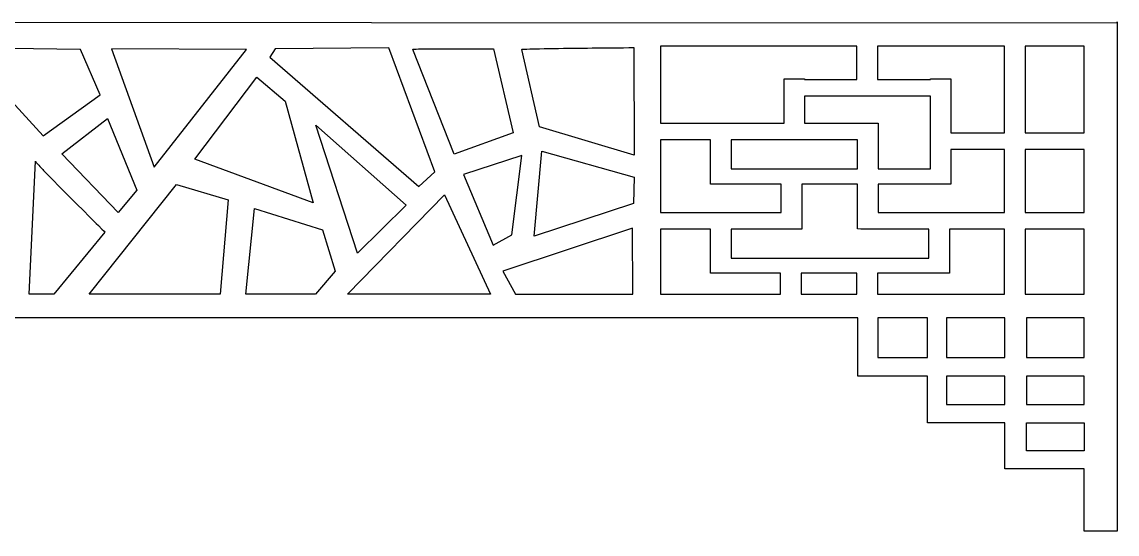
# Model space of a CAD drawing. Header units: centimetres. Extents: x -4.81 to 4.81, y -1.1 to 1.1.
# Drawn here: x 0.101 to 4.808, y -1.101 to 1.101 of the extents above; entities that cross this region are included whole.
import ezdxf

# ---------------------------------------------------------------- set-up
doc = ezdxf.new("R2010")
doc.units = ezdxf.units.CM
doc.header["$MEASUREMENT"] = 0
doc.layers.add('Layer 1', color=7, linetype='Continuous')

msp = doc.modelspace()

# ---------------------------------------------------------------- linework, layer by layer
at = {"layer": 'Layer 1', "color": 242}
for points, knots in [([(3.69401, -0.1714), (3.69401, -0.1714), (3.69401, -0.42175), (3.69401, -0.42175), (3.69401, -0.42175), (3.69401, -0.42175), (3.99359, -0.42175), (3.99359, -0.42175), (3.99359, -0.42175), (3.99359, -0.42175), (3.99359, -0.62242), (3.99359, -0.62242), (3.99359, -0.62242), (3.99359, -0.62242), (4.32596, -0.62242), (4.32596, -0.62242), (4.32596, -0.62242), (4.32596, -0.62242), (4.32596, -0.82022), (4.32596, -0.82022), (4.32596, -0.82022), (4.32596, -0.82022), (4.66597, -0.82022), (4.66597, -0.82022), (4.66597, -0.82022), (4.66597, -0.82022), (4.66597, -1.08805), (4.66597, -1.08805), (4.66597, -1.08805), (4.66597, -1.08805), (4.80778, -1.08805), (4.80778, -1.08805), (4.80778, -1.08805), (4.80778, -1.08805), (4.80778, -0.1714), (4.80778, -0.1714), (4.80778, -0.1714), (4.80778, -0.1714), (4.80778, -0.09578), (4.80778, -0.09578), (4.80778, -0.09578), (4.80778, -0.09578), (4.80778, 0.99654), (4.80778, 0.99654), (4.80778, 0.99654), (4.80778, 0.99654), (4.80778, 1.10108), (4.80778, 1.10108), (4.80778, 1.10108), (4.80778, 1.10108), (4.80778, 1.09635), (4.80778, 1.09635), (4.80778, 1.09635), (4.80778, 1.09635), (-4.80777, 1.10108), (-4.80777, 1.10108), (-4.80777, 1.10108), (-4.80777, 1.10108), (-4.80777, 0.99654), (-4.80777, 0.99654), (-4.80777, 0.99654), (-4.80777, 0.99654), (-4.80777, -0.09578), (-4.80777, -0.09578), (-4.80777, -0.09578), (-4.80777, -0.09578), (-4.80777, -0.1714), (-4.80777, -0.1714), (-4.80777, -0.1714), (-4.80777, -0.1714), (-4.80777, -1.10108), (-4.80777, -1.10108), (-4.80777, -1.10108), (-4.80777, -1.10108), (-4.66596, -1.10108), (-4.66596, -1.10108), (-4.66596, -1.10108), (-4.66596, -1.10108), (-4.66596, -0.82214), (-4.66596, -0.82214), (-4.66596, -0.82214), (-4.66596, -0.82214), (-4.32277, -0.82214), (-4.32277, -0.82214), (-4.32277, -0.82214), (-4.32277, -0.82214), (-4.32277, -0.62434), (-4.32277, -0.62434), (-4.32277, -0.62434), (-4.32277, -0.62434), (-3.99358, -0.62434), (-3.99358, -0.62434), (-3.99358, -0.62434), (-3.99358, -0.62434), (-3.99358, -0.41162), (-3.99358, -0.41162), (-3.99358, -0.41162), (-3.99358, -0.41162), (-3.68749, -0.41162), (-3.68749, -0.41162), (-3.68749, -0.41162), (-3.68749, -0.41162), (-3.68749, -0.1714), (-3.68749, -0.1714), (-3.68749, -0.1714), (-3.68749, -0.1714), (3.69401, -0.1714), (3.69401, -0.1714), (3.69401, -0.1714), (3.69401, -0.1714), (3.69401, -0.1714), (3.69401, -0.1714)], [0, 0, 0, 0, 0.0344828, 0.0344828, 0.0344828, 0.0344828, 0.0689655, 0.0689655, 0.0689655, 0.0689655, 0.1034483, 0.1034483, 0.1034483, 0.1034483, 0.137931, 0.137931, 0.137931, 0.137931, 0.1724138, 0.1724138, 0.1724138, 0.1724138, 0.2068966, 0.2068966, 0.2068966, 0.2068966, 0.2413793, 0.2413793, 0.2413793, 0.2413793, 0.2758621, 0.2758621, 0.2758621, 0.2758621, 0.3103448, 0.3103448, 0.3103448, 0.3103448, 0.3448276, 0.3448276, 0.3448276, 0.3448276, 0.3793103, 0.3793103, 0.3793103, 0.3793103, 0.4137931, 0.4137931, 0.4137931, 0.4137931, 0.4482759, 0.4482759, 0.4482759, 0.4482759, 0.4827586, 0.4827586, 0.4827586, 0.4827586, 0.5172414, 0.5172414, 0.5172414, 0.5172414, 0.5517241, 0.5517241, 0.5517241, 0.5517241, 0.5862069, 0.5862069, 0.5862069, 0.5862069, 0.6206897, 0.6206897, 0.6206897, 0.6206897, 0.6551724, 0.6551724, 0.6551724, 0.6551724, 0.6896552, 0.6896552, 0.6896552, 0.6896552, 0.7241379, 0.7241379, 0.7241379, 0.7241379, 0.7586207, 0.7586207, 0.7586207, 0.7586207, 0.7931034, 0.7931034, 0.7931034, 0.7931034, 0.8275862, 0.8275862, 0.8275862, 0.8275862, 0.862069, 0.862069, 0.862069, 0.862069, 0.8965517, 0.8965517, 0.8965517, 0.8965517, 0.9310345, 0.9310345, 0.9310345, 0.9310345, 1, 1, 1, 1]), ([(-0.15469, 0.98895), (-0.15469, 0.98895), (0.3532, 0.98245), (0.3532, 0.98245), (0.3532, 0.98245), (0.3532, 0.98245), (0.43752, 0.78809), (0.43752, 0.78809), (0.43752, 0.78809), (0.43752, 0.78809), (0.19264, 0.61177), (0.19264, 0.61177), (0.19264, 0.61177), (0.19264, 0.61177), (-0.15469, 0.98895), (-0.15469, 0.98895)], [0, 0, 0, 0, 0.2, 0.2, 0.2, 0.2, 0.4, 0.4, 0.4, 0.4, 0.6, 0.6, 0.6, 0.6, 1, 1, 1, 1]), ([(1.1902, 0.98555), (1.1902, 0.98555), (1.67741, 0.98895), (1.67741, 0.98895), (1.67741, 0.98895), (1.67741, 0.98895), (1.87605, 0.45609), (1.87605, 0.45609), (1.87605, 0.45609), (1.87605, 0.45609), (1.80726, 0.39275), (1.80726, 0.39275), (1.80726, 0.39275), (1.80726, 0.39275), (1.16679, 0.9495), (1.16679, 0.9495), (1.16679, 0.9495), (1.16679, 0.9495), (1.1902, 0.98555), (1.1902, 0.98555)], [0, 0, 0, 0, 0.1666667, 0.1666667, 0.1666667, 0.1666667, 0.3333333, 0.3333333, 0.3333333, 0.3333333, 0.5, 0.5, 0.5, 0.5, 0.6666667, 0.6666667, 0.6666667, 0.6666667, 1, 1, 1, 1]), ([(2.25026, 0.98297), (2.25026, 0.98297), (2.32511, 0.65057), (2.32511, 0.65057), (2.32511, 0.65057), (2.32511, 0.65057), (2.73191, 0.52811), (2.73191, 0.52811), (2.73191, 0.52811), (2.73191, 0.52811), (2.73043, 0.99056), (2.73043, 0.99056), (2.73043, 0.99056), (2.73043, 0.99056), (2.70976, 0.99041), (2.70976, 0.99041), (2.70976, 0.99041), (2.70976, 0.99041), (2.68603, 0.99023), (2.68603, 0.99023), (2.68603, 0.99023), (2.68603, 0.99023), (2.65526, 0.98998), (2.65526, 0.98998), (2.65526, 0.98998), (2.60017, 0.98953), (2.54508, 0.989), (2.48998, 0.98838), (2.48998, 0.98838), (2.43495, 0.98775), (2.37991, 0.98695), (2.32488, 0.98597), (2.32488, 0.98597), (2.30679, 0.9856), (2.2887, 0.98512), (2.27061, 0.98453), (2.27061, 0.98453), (2.26557, 0.98434), (2.26053, 0.98408), (2.25549, 0.98376), (2.25549, 0.98376), (2.25483, 0.98372), (2.25418, 0.98366), (2.25352, 0.98361), (2.25352, 0.98361), (2.25286, 0.98355), (2.25221, 0.98347), (2.25155, 0.98337), (2.25155, 0.98337), (2.25155, 0.98337), (2.25057, 0.98318), (2.25057, 0.98318), (2.25057, 0.98318), (2.25057, 0.98318), (2.25026, 0.98297), (2.25026, 0.98297)], [0, 0, 0, 0, 0.0666667, 0.0666667, 0.0666667, 0.0666667, 0.1333333, 0.1333333, 0.1333333, 0.1333333, 0.2, 0.2, 0.2, 0.2, 0.2666667, 0.2666667, 0.2666667, 0.2666667, 0.3333333, 0.3333333, 0.3333333, 0.3333333, 0.4, 0.4, 0.4, 0.4, 0.4666667, 0.4666667, 0.4666667, 0.4666667, 0.5333333, 0.5333333, 0.5333333, 0.5333333, 0.6, 0.6, 0.6, 0.6, 0.6666667, 0.6666667, 0.6666667, 0.6666667, 0.7333333, 0.7333333, 0.7333333, 0.7333333, 0.8, 0.8, 0.8, 0.8, 0.8666667, 0.8666667, 0.8666667, 0.8666667, 1, 1, 1, 1]), ([(3.68942, 0.99654), (3.68942, 0.99654), (3.68942, 0.85326), (3.68942, 0.85326), (3.68942, 0.85326), (3.68942, 0.85326), (3.46457, 0.85326), (3.46457, 0.85326), (3.46457, 0.85326), (3.46457, 0.85326), (3.46457, 0.85647), (3.46457, 0.85647), (3.46457, 0.85647), (3.46457, 0.85647), (3.37645, 0.85647), (3.37645, 0.85647), (3.37645, 0.85647), (3.37645, 0.85647), (3.37645, 0.66573), (3.37645, 0.66573), (3.37645, 0.66573), (3.37645, 0.66573), (2.8451, 0.66573), (2.8451, 0.66573), (2.8451, 0.66573), (2.8451, 0.66573), (2.8451, 0.99654), (2.8451, 0.99654), (2.8451, 0.99654), (2.8451, 0.99654), (3.68942, 0.99654), (3.68942, 0.99654)], [0, 0, 0, 0, 0.1111111, 0.1111111, 0.1111111, 0.1111111, 0.2222222, 0.2222222, 0.2222222, 0.2222222, 0.3333333, 0.3333333, 0.3333333, 0.3333333, 0.4444444, 0.4444444, 0.4444444, 0.4444444, 0.5555556, 0.5555556, 0.5555556, 0.5555556, 0.6666667, 0.6666667, 0.6666667, 0.6666667, 0.7777778, 0.7777778, 0.7777778, 0.7777778, 1, 1, 1, 1]), ([(4.32449, 0.99654), (4.32449, 0.99654), (4.32449, 0.62345), (4.32449, 0.62345), (4.32449, 0.62345), (4.32449, 0.62345), (4.09355, 0.62345), (4.09355, 0.62345), (4.09355, 0.62345), (4.09355, 0.62345), (4.09355, 0.85631), (4.09355, 0.85631), (4.09355, 0.85631), (4.09355, 0.85631), (4.00543, 0.85631), (4.00543, 0.85631), (4.00543, 0.85631), (4.00543, 0.85631), (4.00543, 0.85326), (4.00543, 0.85326), (4.00543, 0.85326), (4.00543, 0.85326), (3.77754, 0.85326), (3.77754, 0.85326), (3.77754, 0.85326), (3.77754, 0.85326), (3.77754, 0.99654), (3.77754, 0.99654), (3.77754, 0.99654), (3.77754, 0.99654), (3.79369, 0.99654), (3.79369, 0.99654), (3.79369, 0.99654), (3.79369, 0.99654), (4.32109, 0.99654), (4.32109, 0.99654), (4.32109, 0.99654), (4.32109, 0.99654), (4.32449, 0.99654), (4.32449, 0.99654)], [0, 0, 0, 0, 0.0909091, 0.0909091, 0.0909091, 0.0909091, 0.1818182, 0.1818182, 0.1818182, 0.1818182, 0.2727273, 0.2727273, 0.2727273, 0.2727273, 0.3636364, 0.3636364, 0.3636364, 0.3636364, 0.4545455, 0.4545455, 0.4545455, 0.4545455, 0.5454545, 0.5454545, 0.5454545, 0.5454545, 0.6363636, 0.6363636, 0.6363636, 0.6363636, 0.7272727, 0.7272727, 0.7272727, 0.7272727, 0.8181818, 0.8181818, 0.8181818, 0.8181818, 1, 1, 1, 1]), ([(4.66597, 0.62345), (4.66597, 0.62345), (4.4126, 0.62345), (4.4126, 0.62345), (4.4126, 0.62345), (4.4126, 0.62345), (4.4126, 0.99654), (4.4126, 0.99654), (4.4126, 0.99654), (4.4126, 0.99654), (4.66597, 0.99654), (4.66597, 0.99654), (4.66597, 0.99654), (4.66597, 0.99654), (4.66597, 0.62345), (4.66597, 0.62345)], [0, 0, 0, 0, 0.2, 0.2, 0.2, 0.2, 0.4, 0.4, 0.4, 0.4, 0.6, 0.6, 0.6, 0.6, 1, 1, 1, 1]), ([(0.48654, 0.98555), (0.48654, 0.98555), (1.06671, 0.98215), (1.06671, 0.98215), (1.06671, 0.98215), (1.06671, 0.98215), (0.66975, 0.4766), (0.66975, 0.4766), (0.66975, 0.4766), (0.66975, 0.4766), (0.48654, 0.98555), (0.48654, 0.98555)], [0, 0, 0, 0, 0.25, 0.25, 0.25, 0.25, 0.5, 0.5, 0.5, 0.5, 1, 1, 1, 1]), ([(1.78182, 0.98297), (1.78182, 0.98297), (1.95918, 0.53249), (1.95918, 0.53249), (1.95918, 0.53249), (1.95918, 0.53249), (2.21228, 0.62433), (2.21228, 0.62433), (2.21228, 0.62433), (2.21228, 0.62433), (2.12744, 0.98516), (2.12744, 0.98516), (2.12744, 0.98516), (2.12744, 0.98516), (2.11252, 0.98525), (2.11252, 0.98525), (2.11252, 0.98525), (2.11252, 0.98525), (2.09539, 0.98534), (2.09539, 0.98534), (2.09539, 0.98534), (2.09539, 0.98534), (2.07319, 0.98544), (2.07319, 0.98544), (2.07319, 0.98544), (2.03345, 0.98562), (1.99371, 0.98572), (1.95397, 0.98574), (1.95397, 0.98574), (1.91434, 0.98574), (1.87471, 0.98556), (1.83508, 0.98519), (1.83508, 0.98519), (1.82211, 0.98503), (1.80913, 0.98474), (1.79617, 0.98434), (1.79617, 0.98434), (1.79391, 0.98426), (1.79165, 0.98419), (1.78939, 0.98414), (1.78939, 0.98414), (1.78713, 0.98409), (1.78487, 0.98383), (1.78266, 0.98337), (1.78266, 0.98337), (1.78266, 0.98337), (1.78182, 0.98297), (1.78182, 0.98297)], [0, 0, 0, 0, 0.0769231, 0.0769231, 0.0769231, 0.0769231, 0.1538462, 0.1538462, 0.1538462, 0.1538462, 0.2307692, 0.2307692, 0.2307692, 0.2307692, 0.3076923, 0.3076923, 0.3076923, 0.3076923, 0.3846154, 0.3846154, 0.3846154, 0.3846154, 0.4615385, 0.4615385, 0.4615385, 0.4615385, 0.5384615, 0.5384615, 0.5384615, 0.5384615, 0.6153846, 0.6153846, 0.6153846, 0.6153846, 0.6923077, 0.6923077, 0.6923077, 0.6923077, 0.7692308, 0.7692308, 0.7692308, 0.7692308, 0.8461538, 0.8461538, 0.8461538, 0.8461538, 1, 1, 1, 1]), ([(1.11048, 0.86313), (1.11048, 0.86313), (0.84499, 0.51121), (0.84499, 0.51121), (0.84499, 0.51121), (0.84499, 0.51121), (1.35298, 0.32324), (1.35298, 0.32324), (1.35298, 0.32324), (1.35298, 0.32324), (1.23219, 0.76047), (1.23219, 0.76047), (1.23219, 0.76047), (1.23219, 0.76047), (1.11048, 0.86313), (1.11048, 0.86313)], [0, 0, 0, 0, 0.2, 0.2, 0.2, 0.2, 0.4, 0.4, 0.4, 0.4, 0.6, 0.6, 0.6, 0.6, 1, 1, 1, 1]), ([(3.78058, 0.63675), (3.78058, 0.63675), (3.78095, 0.66595), (3.78095, 0.66595), (3.78095, 0.66595), (3.78095, 0.66595), (3.77254, 0.66573), (3.77254, 0.66573), (3.77254, 0.66573), (3.77254, 0.66573), (3.46457, 0.66573), (3.46457, 0.66573), (3.46457, 0.66573), (3.46457, 0.66573), (3.46457, 0.78178), (3.46457, 0.78178), (3.46457, 0.78178), (3.46457, 0.78178), (4.00543, 0.78178), (4.00543, 0.78178), (4.00543, 0.78178), (4.00543, 0.78178), (4.00543, 0.47), (4.00543, 0.47), (4.00543, 0.47), (4.00543, 0.47), (3.78058, 0.47), (3.78058, 0.47), (3.78058, 0.47), (3.78058, 0.47), (3.78058, 0.63675), (3.78058, 0.63675)], [0, 0, 0, 0, 0.1111111, 0.1111111, 0.1111111, 0.1111111, 0.2222222, 0.2222222, 0.2222222, 0.2222222, 0.3333333, 0.3333333, 0.3333333, 0.3333333, 0.4444444, 0.4444444, 0.4444444, 0.4444444, 0.5555556, 0.5555556, 0.5555556, 0.5555556, 0.6666667, 0.6666667, 0.6666667, 0.6666667, 0.7777778, 0.7777778, 0.7777778, 0.7777778, 1, 1, 1, 1]), ([(0.46847, 0.6852), (0.46847, 0.6852), (0.2722, 0.53447), (0.2722, 0.53447), (0.2722, 0.53447), (0.2722, 0.53447), (0.51478, 0.28109), (0.51478, 0.28109), (0.51478, 0.28109), (0.51478, 0.28109), (0.59443, 0.37806), (0.59443, 0.37806), (0.59443, 0.37806), (0.59443, 0.37806), (0.46847, 0.6852), (0.46847, 0.6852)], [0, 0, 0, 0, 0.2, 0.2, 0.2, 0.2, 0.4, 0.4, 0.4, 0.4, 0.6, 0.6, 0.6, 0.6, 1, 1, 1, 1]), ([(1.36463, 0.65714), (1.36463, 0.65714), (1.54394, 0.10606), (1.54394, 0.10606), (1.54394, 0.10606), (1.54394, 0.10606), (1.75275, 0.3138), (1.75275, 0.3138), (1.75275, 0.3138), (1.75275, 0.3138), (1.36463, 0.65714), (1.36463, 0.65714)], [0, 0, 0, 0, 0.25, 0.25, 0.25, 0.25, 0.5, 0.5, 0.5, 0.5, 1, 1, 1, 1]), ([(2.8451, 0.59425), (2.8451, 0.59425), (3.06044, 0.59425), (3.06044, 0.59425), (3.06044, 0.59425), (3.06044, 0.59425), (3.06044, 0.40304), (3.06044, 0.40304), (3.06044, 0.40304), (3.06044, 0.40304), (3.14856, 0.40304), (3.14856, 0.40304), (3.14856, 0.40304), (3.14856, 0.40304), (3.3643, 0.40304), (3.3643, 0.40304), (3.3643, 0.40304), (3.3643, 0.40304), (3.3643, 0.28156), (3.3643, 0.28156), (3.3643, 0.28156), (3.3643, 0.28156), (2.8451, 0.28156), (2.8451, 0.28156), (2.8451, 0.28156), (2.8451, 0.28156), (2.8451, 0.59425), (2.8451, 0.59425)], [0, 0, 0, 0, 0.125, 0.125, 0.125, 0.125, 0.25, 0.25, 0.25, 0.25, 0.375, 0.375, 0.375, 0.375, 0.5, 0.5, 0.5, 0.5, 0.625, 0.625, 0.625, 0.625, 0.75, 0.75, 0.75, 0.75, 1, 1, 1, 1]), ([(3.69246, 0.59425), (3.69246, 0.59425), (3.69246, 0.47), (3.69246, 0.47), (3.69246, 0.47), (3.69246, 0.47), (3.14856, 0.47), (3.14856, 0.47), (3.14856, 0.47), (3.14856, 0.47), (3.14856, 0.59425), (3.14856, 0.59425), (3.14856, 0.59425), (3.14856, 0.59425), (3.69246, 0.59425), (3.69246, 0.59425)], [0, 0, 0, 0, 0.2, 0.2, 0.2, 0.2, 0.4, 0.4, 0.4, 0.4, 0.6, 0.6, 0.6, 0.6, 1, 1, 1, 1]), ([(1.9984, 0.44501), (1.9984, 0.44501), (2.24957, 0.5268), (2.24957, 0.5268), (2.24957, 0.5268), (2.24957, 0.5268), (2.20721, 0.18598), (2.20721, 0.18598), (2.20721, 0.18598), (2.20721, 0.18598), (2.12579, 0.14133), (2.12579, 0.14133), (2.12579, 0.14133), (2.12579, 0.14133), (1.9984, 0.44501), (1.9984, 0.44501)], [0, 0, 0, 0, 0.2, 0.2, 0.2, 0.2, 0.4, 0.4, 0.4, 0.4, 0.6, 0.6, 0.6, 0.6, 1, 1, 1, 1]), ([(2.33508, 0.54561), (2.33508, 0.54561), (2.30265, 0.18003), (2.30265, 0.18003), (2.30265, 0.18003), (2.30265, 0.18003), (2.72993, 0.32036), (2.72993, 0.32036), (2.72993, 0.32036), (2.72993, 0.32036), (2.73196, 0.43408), (2.73196, 0.43408), (2.73196, 0.43408), (2.73196, 0.43408), (2.33508, 0.54561), (2.33508, 0.54561)], [0, 0, 0, 0, 0.2, 0.2, 0.2, 0.2, 0.4, 0.4, 0.4, 0.4, 0.6, 0.6, 0.6, 0.6, 1, 1, 1, 1]), ([(3.78058, 0.40304), (3.78058, 0.40304), (4.00543, 0.40304), (4.00543, 0.40304), (4.00543, 0.40304), (4.00543, 0.40304), (4.09355, 0.40304), (4.09355, 0.40304), (4.09355, 0.40304), (4.09355, 0.40304), (4.09355, 0.55197), (4.09355, 0.55197), (4.09355, 0.55197), (4.09355, 0.55197), (4.32449, 0.55197), (4.32449, 0.55197), (4.32449, 0.55197), (4.32449, 0.55197), (4.32449, 0.28156), (4.32449, 0.28156), (4.32449, 0.28156), (4.32449, 0.28156), (3.78058, 0.28156), (3.78058, 0.28156), (3.78058, 0.28156), (3.78058, 0.28156), (3.78058, 0.40304), (3.78058, 0.40304)], [0, 0, 0, 0, 0.125, 0.125, 0.125, 0.125, 0.25, 0.25, 0.25, 0.25, 0.375, 0.375, 0.375, 0.375, 0.5, 0.5, 0.5, 0.5, 0.625, 0.625, 0.625, 0.625, 0.75, 0.75, 0.75, 0.75, 1, 1, 1, 1]), ([(4.66597, 0.28156), (4.66597, 0.28156), (4.4126, 0.28156), (4.4126, 0.28156), (4.4126, 0.28156), (4.4126, 0.28156), (4.4126, 0.55197), (4.4126, 0.55197), (4.4126, 0.55197), (4.4126, 0.55197), (4.66597, 0.55197), (4.66597, 0.55197), (4.66597, 0.55197), (4.66597, 0.55197), (4.66597, 0.28156), (4.66597, 0.28156)], [0, 0, 0, 0, 0.2, 0.2, 0.2, 0.2, 0.4, 0.4, 0.4, 0.4, 0.6, 0.6, 0.6, 0.6, 1, 1, 1, 1]), ([(0.15933, 0.50291), (0.15933, 0.50291), (0.13254, -0.06997), (0.13254, -0.06997), (0.13254, -0.06997), (0.13254, -0.06997), (0.23871, -0.06997), (0.23871, -0.06997), (0.23871, -0.06997), (0.23871, -0.06997), (0.45804, 0.19755), (0.45804, 0.19755), (0.45804, 0.19755), (0.45804, 0.19755), (0.4546, 0.20095), (0.4546, 0.20095), (0.4546, 0.20095), (0.4546, 0.20095), (0.4449, 0.21054), (0.4449, 0.21054), (0.4449, 0.21054), (0.4449, 0.21054), (0.42982, 0.22546), (0.42982, 0.22546), (0.42982, 0.22546), (0.42982, 0.22546), (0.42056, 0.23463), (0.42056, 0.23463), (0.42056, 0.23463), (0.42056, 0.23463), (0.4103, 0.2448), (0.4103, 0.2448), (0.4103, 0.2448), (0.37536, 0.27942), (0.34054, 0.31416), (0.30583, 0.34901), (0.30583, 0.34901), (0.27126, 0.38372), (0.23691, 0.41866), (0.20279, 0.45382), (0.20279, 0.45382), (0.1917, 0.46536), (0.18077, 0.47704), (0.16998, 0.48885), (0.16998, 0.48885), (0.16804, 0.49103), (0.16603, 0.49314), (0.16394, 0.49518), (0.16394, 0.49518), (0.16184, 0.49724), (0.16021, 0.49975), (0.15917, 0.50252), (0.15917, 0.50252), (0.15911, 0.50267), (0.15919, 0.50284), (0.15933, 0.50291)], [0, 0, 0, 0, 0.0666667, 0.0666667, 0.0666667, 0.0666667, 0.1333333, 0.1333333, 0.1333333, 0.1333333, 0.2, 0.2, 0.2, 0.2, 0.2666667, 0.2666667, 0.2666667, 0.2666667, 0.3333333, 0.3333333, 0.3333333, 0.3333333, 0.4, 0.4, 0.4, 0.4, 0.4666667, 0.4666667, 0.4666667, 0.4666667, 0.5333333, 0.5333333, 0.5333333, 0.5333333, 0.6, 0.6, 0.6, 0.6, 0.6666667, 0.6666667, 0.6666667, 0.6666667, 0.7333333, 0.7333333, 0.7333333, 0.7333333, 0.8, 0.8, 0.8, 0.8, 0.8666667, 0.8666667, 0.8666667, 0.8666667, 1, 1, 1, 1]), ([(0.76607, 0.40138), (0.76607, 0.40138), (0.38948, -0.06997), (0.38948, -0.06997), (0.38948, -0.06997), (0.38948, -0.06997), (0.95264, -0.06997), (0.95264, -0.06997), (0.95264, -0.06997), (0.95264, -0.06997), (0.98807, 0.33592), (0.98807, 0.33592), (0.98807, 0.33592), (0.98807, 0.33592), (0.76607, 0.40138), (0.76607, 0.40138)], [0, 0, 0, 0, 0.2, 0.2, 0.2, 0.2, 0.4, 0.4, 0.4, 0.4, 0.6, 0.6, 0.6, 0.6, 1, 1, 1, 1]), ([(3.14856, 0.21009), (3.14856, 0.21009), (3.43714, 0.21009), (3.43714, 0.21009), (3.43714, 0.21009), (3.43714, 0.21009), (3.45278, 0.20977), (3.45278, 0.20977), (3.45278, 0.20977), (3.45278, 0.20977), (3.45242, 0.22516), (3.45242, 0.22516), (3.45242, 0.22516), (3.45242, 0.22516), (3.45242, 0.40304), (3.45242, 0.40304), (3.45242, 0.40304), (3.45242, 0.40304), (3.69246, 0.40304), (3.69246, 0.40304), (3.69246, 0.40304), (3.69246, 0.40304), (3.69246, 0.22516), (3.69246, 0.22516), (3.69246, 0.22516), (3.69246, 0.22516), (3.69231, 0.21068), (3.69231, 0.21068), (3.69231, 0.21068), (3.69231, 0.21068), (3.70682, 0.21009), (3.70682, 0.21009), (3.70682, 0.21009), (3.70682, 0.21009), (3.99873, 0.21009), (3.99873, 0.21009), (3.99873, 0.21009), (3.99873, 0.21009), (3.99873, 0.08487), (3.99873, 0.08487), (3.99873, 0.08487), (3.99873, 0.08487), (3.14856, 0.08487), (3.14856, 0.08487), (3.14856, 0.08487), (3.14856, 0.08487), (3.14856, 0.21009), (3.14856, 0.21009)], [0, 0, 0, 0, 0.0769231, 0.0769231, 0.0769231, 0.0769231, 0.1538462, 0.1538462, 0.1538462, 0.1538462, 0.2307692, 0.2307692, 0.2307692, 0.2307692, 0.3076923, 0.3076923, 0.3076923, 0.3076923, 0.3846154, 0.3846154, 0.3846154, 0.3846154, 0.4615385, 0.4615385, 0.4615385, 0.4615385, 0.5384615, 0.5384615, 0.5384615, 0.5384615, 0.6153846, 0.6153846, 0.6153846, 0.6153846, 0.6923077, 0.6923077, 0.6923077, 0.6923077, 0.7692308, 0.7692308, 0.7692308, 0.7692308, 0.8461538, 0.8461538, 0.8461538, 0.8461538, 1, 1, 1, 1]), ([(1.91733, 0.35754), (1.91733, 0.35754), (1.49985, -0.06997), (1.49985, -0.06997), (1.49985, -0.06997), (1.49985, -0.06997), (2.11478, -0.06997), (2.11478, -0.06997), (2.11478, -0.06997), (2.11478, -0.06997), (1.91733, 0.35754), (1.91733, 0.35754)], [0, 0, 0, 0, 0.25, 0.25, 0.25, 0.25, 0.5, 0.5, 0.5, 0.5, 1, 1, 1, 1]), ([(1.10079, 0.29836), (1.10079, 0.29836), (1.06315, -0.06997), (1.06315, -0.06997), (1.06315, -0.06997), (1.06315, -0.06997), (1.36257, -0.06997), (1.36257, -0.06997), (1.36257, -0.06997), (1.36257, -0.06997), (1.44738, 0.02894), (1.44738, 0.02894), (1.44738, 0.02894), (1.44738, 0.02894), (1.39325, 0.20724), (1.39325, 0.20724), (1.39325, 0.20724), (1.39325, 0.20724), (1.10079, 0.29836), (1.10079, 0.29836)], [0, 0, 0, 0, 0.1666667, 0.1666667, 0.1666667, 0.1666667, 0.3333333, 0.3333333, 0.3333333, 0.3333333, 0.5, 0.5, 0.5, 0.5, 0.6666667, 0.6666667, 0.6666667, 0.6666667, 1, 1, 1, 1]), ([(2.16789, 0.02892), (2.16789, 0.02892), (2.72497, 0.21372), (2.72497, 0.21372), (2.72497, 0.21372), (2.72497, 0.21372), (2.72619, -0.06997), (2.72619, -0.06997), (2.72619, -0.06997), (2.72619, -0.06997), (2.22189, -0.06997), (2.22189, -0.06997), (2.22189, -0.06997), (2.22189, -0.06997), (2.16789, 0.02892), (2.16789, 0.02892)], [0, 0, 0, 0, 0.2, 0.2, 0.2, 0.2, 0.4, 0.4, 0.4, 0.4, 0.6, 0.6, 0.6, 0.6, 1, 1, 1, 1]), ([(2.8451, 0.21009), (2.8451, 0.21009), (3.06044, 0.21009), (3.06044, 0.21009), (3.06044, 0.21009), (3.06044, 0.21009), (3.06044, 0.0206), (3.06044, 0.0206), (3.06044, 0.0206), (3.06044, 0.0206), (3.14856, 0.0206), (3.14856, 0.0206), (3.14856, 0.0206), (3.14856, 0.0206), (3.36126, 0.02076), (3.36126, 0.02076), (3.36126, 0.02076), (3.36126, 0.02076), (3.36126, -0.06997), (3.36126, -0.06997), (3.36126, -0.06997), (3.36126, -0.06997), (2.8451, -0.06997), (2.8451, -0.06997), (2.8451, -0.06997), (2.8451, -0.06997), (2.8451, 0.21009), (2.8451, 0.21009)], [0, 0, 0, 0, 0.125, 0.125, 0.125, 0.125, 0.25, 0.25, 0.25, 0.25, 0.375, 0.375, 0.375, 0.375, 0.5, 0.5, 0.5, 0.5, 0.625, 0.625, 0.625, 0.625, 0.75, 0.75, 0.75, 0.75, 1, 1, 1, 1]), ([(3.77754, -0.06997), (3.77754, -0.06997), (3.77754, 0.02108), (3.77754, 0.02108), (3.77754, 0.02108), (3.77754, 0.02108), (3.99873, 0.02125), (3.99873, 0.02125), (3.99873, 0.02125), (3.99873, 0.02125), (4.08685, 0.02125), (4.08685, 0.02125), (4.08685, 0.02125), (4.08685, 0.02125), (4.08685, 0.21009), (4.08685, 0.21009), (4.08685, 0.21009), (4.08685, 0.21009), (4.32449, 0.21009), (4.32449, 0.21009), (4.32449, 0.21009), (4.32449, 0.21009), (4.32449, -0.06997), (4.32449, -0.06997), (4.32449, -0.06997), (4.32449, -0.06997), (4.32109, -0.06997), (4.32109, -0.06997), (4.32109, -0.06997), (4.32109, -0.06997), (3.79369, -0.06997), (3.79369, -0.06997), (3.79369, -0.06997), (3.79369, -0.06997), (3.77754, -0.06997), (3.77754, -0.06997)], [0, 0, 0, 0, 0.1, 0.1, 0.1, 0.1, 0.2, 0.2, 0.2, 0.2, 0.3, 0.3, 0.3, 0.3, 0.4, 0.4, 0.4, 0.4, 0.5, 0.5, 0.5, 0.5, 0.6, 0.6, 0.6, 0.6, 0.7, 0.7, 0.7, 0.7, 0.8, 0.8, 0.8, 0.8, 1, 1, 1, 1]), ([(4.4126, -0.06997), (4.4126, -0.06997), (4.4126, 0.21009), (4.4126, 0.21009), (4.4126, 0.21009), (4.4126, 0.21009), (4.66597, 0.21009), (4.66597, 0.21009), (4.66597, 0.21009), (4.66597, 0.21009), (4.66597, -0.06997), (4.66597, -0.06997), (4.66597, -0.06997), (4.66597, -0.06997), (4.4126, -0.06997), (4.4126, -0.06997)], [0, 0, 0, 0, 0.2, 0.2, 0.2, 0.2, 0.4, 0.4, 0.4, 0.4, 0.6, 0.6, 0.6, 0.6, 1, 1, 1, 1]), ([(3.44938, -0.06997), (3.44938, -0.06997), (3.44938, 0.02083), (3.44938, 0.02083), (3.44938, 0.02083), (3.44938, 0.02083), (3.68942, 0.02101), (3.68942, 0.02101), (3.68942, 0.02101), (3.68942, 0.02101), (3.68942, -0.06997), (3.68942, -0.06997), (3.68942, -0.06997), (3.68942, -0.06997), (3.47725, -0.06997), (3.47725, -0.06997), (3.47725, -0.06997), (3.47725, -0.06997), (3.44938, -0.06997), (3.44938, -0.06997)], [0, 0, 0, 0, 0.1666667, 0.1666667, 0.1666667, 0.1666667, 0.3333333, 0.3333333, 0.3333333, 0.3333333, 0.5, 0.5, 0.5, 0.5, 0.6666667, 0.6666667, 0.6666667, 0.6666667, 1, 1, 1, 1]), ([(3.7795, -0.1714), (3.7795, -0.1714), (3.99359, -0.1714), (3.99359, -0.1714), (3.99359, -0.1714), (3.99359, -0.1714), (3.99359, -0.34137), (3.99359, -0.34137), (3.99359, -0.34137), (3.99359, -0.34137), (3.7795, -0.34137), (3.7795, -0.34137), (3.7795, -0.34137), (3.7795, -0.34137), (3.7795, -0.1714), (3.7795, -0.1714), (3.7795, -0.1714), (3.7795, -0.1714), (3.7795, -0.1714), (3.7795, -0.1714)], [0, 0, 0, 0, 0.1666667, 0.1666667, 0.1666667, 0.1666667, 0.3333333, 0.3333333, 0.3333333, 0.3333333, 0.5, 0.5, 0.5, 0.5, 0.6666667, 0.6666667, 0.6666667, 0.6666667, 1, 1, 1, 1]), ([(4.07473, -0.1714), (4.07473, -0.1714), (4.32596, -0.1714), (4.32596, -0.1714), (4.32596, -0.1714), (4.32596, -0.1714), (4.32596, -0.34137), (4.32596, -0.34137), (4.32596, -0.34137), (4.32596, -0.34137), (4.07473, -0.34137), (4.07473, -0.34137), (4.07473, -0.34137), (4.07473, -0.34137), (4.07473, -0.1714), (4.07473, -0.1714)], [0, 0, 0, 0, 0.2, 0.2, 0.2, 0.2, 0.4, 0.4, 0.4, 0.4, 0.6, 0.6, 0.6, 0.6, 1, 1, 1, 1]), ([(4.41774, -0.1714), (4.41774, -0.1714), (4.66597, -0.1714), (4.66597, -0.1714), (4.66597, -0.1714), (4.66597, -0.1714), (4.66597, -0.34137), (4.66597, -0.34137), (4.66597, -0.34137), (4.66597, -0.34137), (4.41774, -0.34137), (4.41774, -0.34137), (4.41774, -0.34137), (4.41774, -0.34137), (4.41774, -0.1714), (4.41774, -0.1714), (4.41774, -0.1714), (4.41774, -0.1714), (4.41774, -0.1714), (4.41774, -0.1714)], [0, 0, 0, 0, 0.1666667, 0.1666667, 0.1666667, 0.1666667, 0.3333333, 0.3333333, 0.3333333, 0.3333333, 0.5, 0.5, 0.5, 0.5, 0.6666667, 0.6666667, 0.6666667, 0.6666667, 1, 1, 1, 1]), ([(4.07473, -0.42175), (4.07473, -0.42175), (4.32596, -0.42175), (4.32596, -0.42175), (4.32596, -0.42175), (4.32596, -0.42175), (4.32596, -0.54319), (4.32596, -0.54319), (4.32596, -0.54319), (4.32596, -0.54319), (4.07473, -0.54319), (4.07473, -0.54319), (4.07473, -0.54319), (4.07473, -0.54319), (4.07473, -0.42175), (4.07473, -0.42175)], [0, 0, 0, 0, 0.2, 0.2, 0.2, 0.2, 0.4, 0.4, 0.4, 0.4, 0.6, 0.6, 0.6, 0.6, 1, 1, 1, 1]), ([(4.66597, -0.42175), (4.66597, -0.42175), (4.66597, -0.54319), (4.66597, -0.54319), (4.66597, -0.54319), (4.66597, -0.54319), (4.41774, -0.54319), (4.41774, -0.54319), (4.41774, -0.54319), (4.41774, -0.54319), (4.41774, -0.42175), (4.41774, -0.42175), (4.41774, -0.42175), (4.41774, -0.42175), (4.66597, -0.42175), (4.66597, -0.42175), (4.66597, -0.42175), (4.66597, -0.42175), (4.66597, -0.42175), (4.66597, -0.42175)], [0, 0, 0, 0, 0.1666667, 0.1666667, 0.1666667, 0.1666667, 0.3333333, 0.3333333, 0.3333333, 0.3333333, 0.5, 0.5, 0.5, 0.5, 0.6666667, 0.6666667, 0.6666667, 0.6666667, 1, 1, 1, 1]), ([(4.66597, -0.62242), (4.66597, -0.62242), (4.41774, -0.62242), (4.41774, -0.62242), (4.41774, -0.62242), (4.41774, -0.62242), (4.41774, -0.74357), (4.41774, -0.74357), (4.41774, -0.74357), (4.41774, -0.74357), (4.66597, -0.74357), (4.66597, -0.74357), (4.66597, -0.74357), (4.66597, -0.74357), (4.66597, -0.62242), (4.66597, -0.62242)], [0, 0, 0, 0, 0.2, 0.2, 0.2, 0.2, 0.4, 0.4, 0.4, 0.4, 0.6, 0.6, 0.6, 0.6, 1, 1, 1, 1])]:
    msp.add_open_spline(points, degree=3, knots=knots, dxfattribs=at)

doc.saveas('drawing.dxf')
